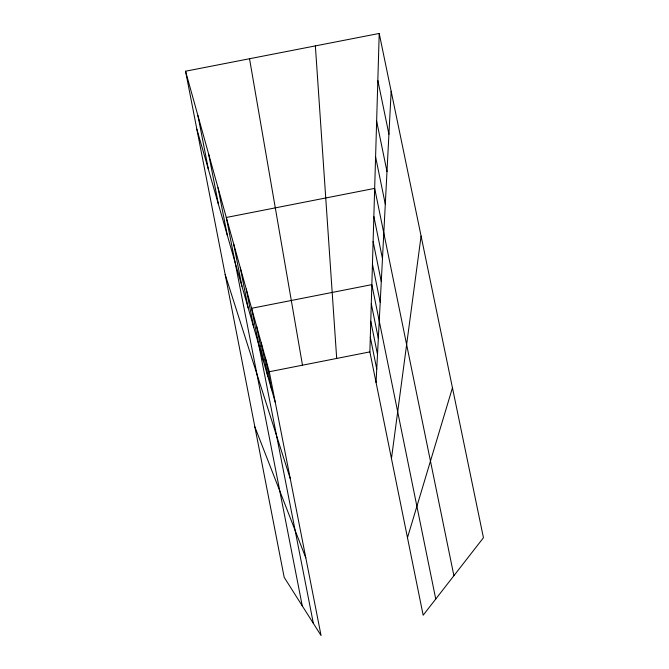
<?xml version="1.0" encoding="UTF-8"?>
<svg xmlns="http://www.w3.org/2000/svg" width="669" height="669" viewBox="0 0 669 669"><rect width="100%" height="100%" fill="white"/><g stroke="black" fill="none" stroke-linecap="round" stroke-linejoin="round"><path stroke-width="1" d="M379.214 33.45L483.444 537.734L423.159 615.204L369.873 351.894L379.214 33.45L185.556 71.215L284.191 577.355L321.061 635.55L269.273 371.747L185.556 71.215M376.053 382.434L391.156 91.218M391.457 458.566L421.085 236.032M407.471 537.7L452.453 387.819M269.273 371.747L369.873 351.894M254.864 426.889L305.817 557.904M225.177 274.533L290.246 478.619M196.853 129.192L275.277 402.345M377.834 80.414L388.923 134.218M376.639 121.156L386.991 171.523M375.593 156.855L385.294 204.179M453.9 575.7L374.673 188.382L226.298 217.484L302.263 605.88M373.846 216.422L382.476 258.66M373.11 241.542L381.28 281.624M372.449 264.155L380.209 302.296M435.745 599.023L371.847 284.634L251.594 308.3L313.36 623.399M371.287 303.793L378.336 338.506M370.777 321.254L377.508 354.453M370.308 337.226L376.747 369.045M265.417 357.915L271.673 389.793M261.219 342.846L267.742 376.12M256.628 326.38L263.452 361.168M246.217 288.983L253.702 327.208M240.271 267.642L248.14 307.824M233.673 243.951L241.961 286.299M218.01 187.721L227.284 235.195M208.628 154.029L218.495 204.555M197.907 115.561L208.444 169.55M249.529 58.738L302.488 365.19M315.367 45.902L336.691 358.442"/></g></svg>
